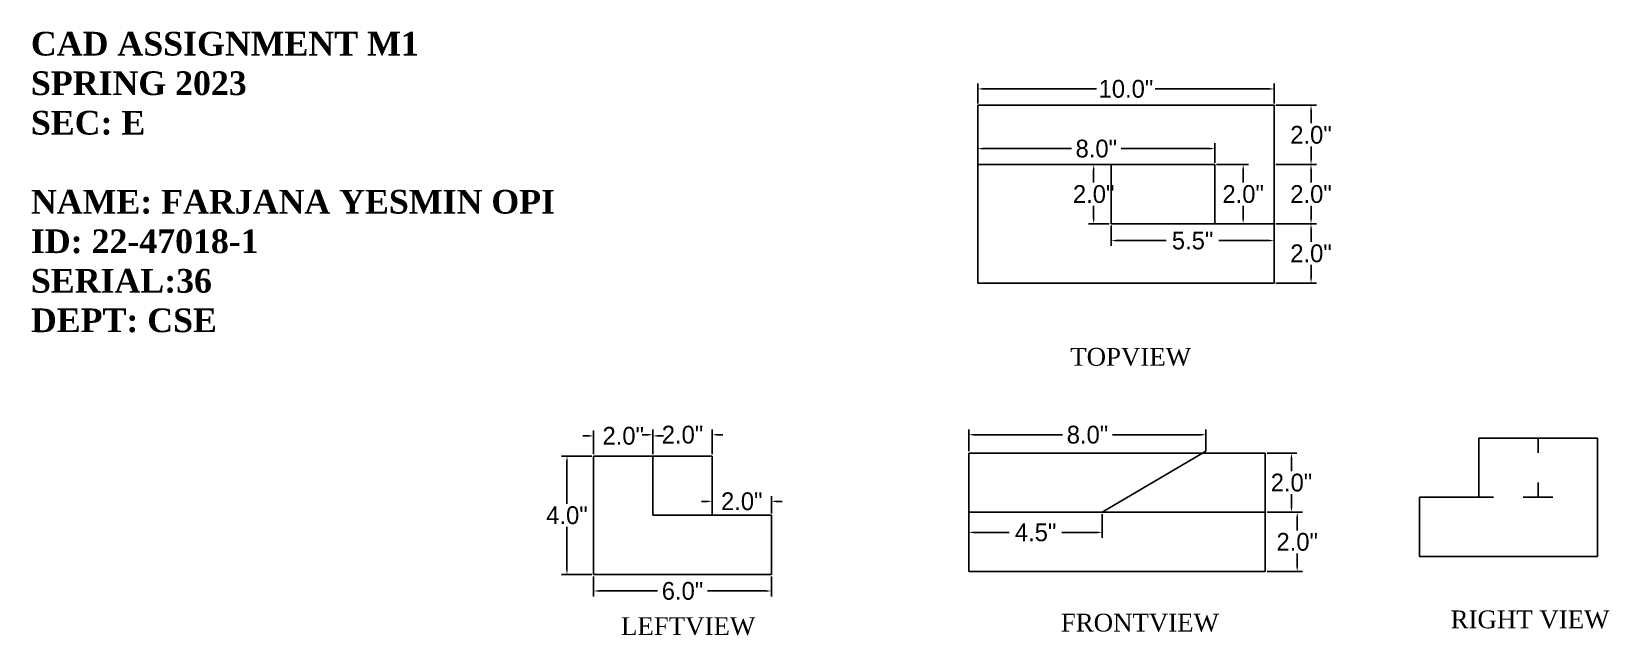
# Model space of a CAD drawing. Header units: inches. Extents: x -1.2 to 52.1, y 27.1 to 47.5.
import ezdxf

# ---------------------------------------------------------------- set-up
doc = ezdxf.new("R2010")
doc.units = ezdxf.units.IN
doc.header["$LTSCALE"] = 5
doc.header["$MEASUREMENT"] = 0
doc.dimstyles.get("Standard").update_dxf_attribs({"dimtxt": 0.6, "dimasz": 0.18, "dimexe": 0.18, "dimexo": 0.0625, "dimgap": 0.09, "dimtad": 0, "dimtih": 1, "dimtoh": 1, "dimdec": 1, "dimzin": 0, "dimdsep": 46, "dimlunit": 3, "dimtxsty": 'Standard', "dimcen": 0.09, "dimclrt": 5, "dimadec": 0, "dimazin": 0, "dimtfac": 1, "dimtdec": 1, "dimtofl": 0, "dimtmove": 0, "dimatfit": 3, "dimfxl": 1, "dimtolj": 1, "dimtzin": 0, "dimarcsym": 0})

# ---------------------------------------------------------------- blocks, each defined once
blk = doc.blocks.new('*D25')
at = {"color": 0, "lineweight": -2}
for p, q in [((30.755, 45.083), (30.755, 45.752)), ((30.935, 45.572), (34.765, 45.572)), ((40.575, 45.572), (36.745, 45.572)), ((40.755, 45.083), (40.755, 45.752))]:
    blk.add_line(p, q, dxfattribs=at)
at = {"color": 0}
for points in [[(30.935, 45.602), (30.935, 45.542), (30.755, 45.572)], [(40.575, 45.602), (40.575, 45.542), (40.755, 45.572)]]:
    blk.add_solid(points, dxfattribs=at)
at = {"layer": 'Defpoints', "color": 0}
for p in [(40.755, 45.572), (30.755, 45.021), (40.755, 45.021)]:
    blk.add_point(p, dxfattribs=at)
at = {"color": 5, "insert": (35.755, 45.572), "char_height": 0.6, "attachment_point": 5}
blk.add_mtext('\\A1;10.0"', dxfattribs=at)
blk = doc.blocks.new('*D26')
at = {"color": 0, "lineweight": -2}
for p, q in [((40.817, 45.021), (42.182, 45.021)), ((42.002, 44.841), (42.002, 44.411)), ((42.002, 43.201), (42.002, 43.631)), ((40.817, 43.021), (42.182, 43.021))]:
    blk.add_line(p, q, dxfattribs=at)
at = {"color": 0}
for points in [[(41.972, 44.841), (42.032, 44.841), (42.002, 45.021)], [(41.972, 43.201), (42.032, 43.201), (42.002, 43.021)]]:
    blk.add_solid(points, dxfattribs=at)
at = {"layer": 'Defpoints', "color": 0}
for p in [(40.755, 45.021), (42.002, 45.021), (40.755, 43.021)]:
    blk.add_point(p, dxfattribs=at)
at = {"color": 5, "insert": (42.002, 44.021), "char_height": 0.6, "attachment_point": 5}
blk.add_mtext('\\A1;2.0"', dxfattribs=at)
blk = doc.blocks.new('*D27')
at = {"color": 0, "lineweight": -2}
for p, q in [((40.817, 43.021), (42.182, 43.021)), ((42.002, 42.841), (42.002, 42.411)), ((42.002, 41.201), (42.002, 41.631)), ((40.817, 41.021), (42.182, 41.021))]:
    blk.add_line(p, q, dxfattribs=at)
at = {"color": 0}
for points in [[(41.972, 42.841), (42.032, 42.841), (42.002, 43.021)], [(41.972, 41.201), (42.032, 41.201), (42.002, 41.021)]]:
    blk.add_solid(points, dxfattribs=at)
at = {"layer": 'Defpoints', "color": 0}
for p in [(40.755, 43.021), (42.002, 43.021), (40.755, 41.021)]:
    blk.add_point(p, dxfattribs=at)
at = {"color": 5, "insert": (42.002, 42.021), "char_height": 0.6, "attachment_point": 5}
blk.add_mtext('\\A1;2.0"', dxfattribs=at)
blk = doc.blocks.new('*D28')
at = {"color": 0, "lineweight": -2}
for p, q in [((40.817, 41.021), (42.182, 41.021)), ((42.002, 40.841), (42.002, 40.411)), ((42.002, 39.201), (42.002, 39.631)), ((40.817, 39.021), (42.182, 39.021))]:
    blk.add_line(p, q, dxfattribs=at)
at = {"color": 0}
for points in [[(41.972, 40.841), (42.032, 40.841), (42.002, 41.021)], [(41.972, 39.201), (42.032, 39.201), (42.002, 39.021)]]:
    blk.add_solid(points, dxfattribs=at)
at = {"layer": 'Defpoints', "color": 0}
for p in [(40.755, 41.021), (42.002, 41.021), (40.755, 39.021)]:
    blk.add_point(p, dxfattribs=at)
at = {"color": 5, "insert": (42.002, 40.021), "char_height": 0.6, "attachment_point": 5}
blk.add_mtext('\\A1;2.0"', dxfattribs=at)
blk = doc.blocks.new('*D29')
at = {"color": 0, "lineweight": -2}
for p, q in [((38.817, 43.021), (39.892, 43.021)), ((39.712, 42.841), (39.712, 42.411)), ((39.712, 41.201), (39.712, 41.631)), ((38.817, 41.021), (39.892, 41.021))]:
    blk.add_line(p, q, dxfattribs=at)
at = {"color": 0}
for points in [[(39.682, 42.841), (39.742, 42.841), (39.712, 43.021)], [(39.682, 41.201), (39.742, 41.201), (39.712, 41.021)]]:
    blk.add_solid(points, dxfattribs=at)
at = {"layer": 'Defpoints', "color": 0}
for p in [(38.755, 43.021), (38.755, 41.021), (39.712, 41.021)]:
    blk.add_point(p, dxfattribs=at)
at = {"color": 5, "insert": (39.712, 42.021), "char_height": 0.6, "attachment_point": 5}
blk.add_mtext('\\A1;2.0"', dxfattribs=at)
blk = doc.blocks.new('*D30')
at = {"color": 0, "lineweight": -2}
for p, q in [((35.255, 40.958), (35.255, 40.274)), ((40.755, 40.958), (40.755, 40.274)), ((35.435, 40.454), (37.115, 40.454)), ((40.575, 40.454), (38.895, 40.454))]:
    blk.add_line(p, q, dxfattribs=at)
at = {"color": 0}
for points in [[(35.435, 40.484), (35.435, 40.424), (35.255, 40.454)], [(40.575, 40.484), (40.575, 40.424), (40.755, 40.454)]]:
    blk.add_solid(points, dxfattribs=at)
at = {"layer": 'Defpoints', "color": 0}
for p in [(35.255, 41.021), (40.755, 41.021), (40.755, 40.454)]:
    blk.add_point(p, dxfattribs=at)
at = {"color": 5, "insert": (38.005, 40.454), "char_height": 0.6, "attachment_point": 5}
blk.add_mtext('\\A1;5.5"', dxfattribs=at)
blk = doc.blocks.new('*D31')
at = {"color": 0, "lineweight": -2}
for p, q in [((35.192, 43.021), (34.486, 43.021)), ((34.666, 42.841), (34.666, 42.411)), ((34.666, 41.201), (34.666, 41.631)), ((35.192, 41.021), (34.486, 41.021))]:
    blk.add_line(p, q, dxfattribs=at)
at = {"color": 0}
for points in [[(34.636, 42.841), (34.696, 42.841), (34.666, 43.021)], [(34.636, 41.201), (34.696, 41.201), (34.666, 41.021)]]:
    blk.add_solid(points, dxfattribs=at)
at = {"layer": 'Defpoints', "color": 0}
for p in [(34.666, 43.021), (35.255, 43.021), (35.255, 41.021)]:
    blk.add_point(p, dxfattribs=at)
at = {"color": 5, "insert": (34.666, 42.021), "char_height": 0.6, "attachment_point": 5}
blk.add_mtext('\\A1;2.0"', dxfattribs=at)
blk = doc.blocks.new('*D32')
at = {"color": 0, "lineweight": -2}
for p, q in [((30.755, 43.083), (30.755, 43.736)), ((38.755, 43.083), (38.755, 43.736)), ((30.935, 43.556), (33.915, 43.556)), ((38.575, 43.556), (35.595, 43.556))]:
    blk.add_line(p, q, dxfattribs=at)
at = {"color": 0}
for points in [[(30.935, 43.586), (30.935, 43.526), (30.755, 43.556)], [(38.575, 43.586), (38.575, 43.526), (38.755, 43.556)]]:
    blk.add_solid(points, dxfattribs=at)
at = {"layer": 'Defpoints', "color": 0}
for p in [(38.755, 43.556), (30.755, 43.021), (38.755, 43.021)]:
    blk.add_point(p, dxfattribs=at)
at = {"color": 5, "insert": (34.755, 43.556), "char_height": 0.6, "attachment_point": 5}
blk.add_mtext('\\A1;8.0"', dxfattribs=at)
blk = doc.blocks.new('*D33')
at = {"color": 0, "lineweight": -2}
for p, q in [((17.609, 33.863), (17.429, 33.863)), ((17.789, 33.246), (17.789, 34.043)), ((19.789, 33.246), (19.789, 34.043)), ((19.969, 33.863), (20.149, 33.863))]:
    blk.add_line(p, q, dxfattribs=at)
at = {"color": 0}
for points in [[(17.609, 33.893), (17.609, 33.833), (17.789, 33.863)], [(19.969, 33.893), (19.969, 33.833), (19.789, 33.863)]]:
    blk.add_solid(points, dxfattribs=at)
at = {"layer": 'Defpoints', "color": 0}
for p in [(19.789, 33.863), (17.789, 33.184), (19.789, 33.184)]:
    blk.add_point(p, dxfattribs=at)
at = {"color": 5, "insert": (18.789, 33.863), "char_height": 0.6, "attachment_point": 5}
blk.add_mtext('\\A1;2.0"', dxfattribs=at)
blk = doc.blocks.new('*D34')
at = {"color": 0, "lineweight": -2}
for p, q in [((19.609, 33.902), (19.429, 33.902)), ((19.789, 33.246), (19.789, 34.082)), ((21.789, 33.246), (21.789, 34.082)), ((21.969, 33.902), (22.149, 33.902))]:
    blk.add_line(p, q, dxfattribs=at)
at = {"color": 0}
for points in [[(19.609, 33.932), (19.609, 33.872), (19.789, 33.902)], [(21.969, 33.932), (21.969, 33.872), (21.789, 33.902)]]:
    blk.add_solid(points, dxfattribs=at)
at = {"layer": 'Defpoints', "color": 0}
for p in [(21.789, 33.902), (19.789, 33.184), (21.789, 33.184)]:
    blk.add_point(p, dxfattribs=at)
at = {"color": 5, "insert": (20.789, 33.902), "char_height": 0.6, "attachment_point": 5}
blk.add_mtext('\\A1;2.0"', dxfattribs=at)
blk = doc.blocks.new('*D35')
at = {"color": 0, "lineweight": -2}
for p, q in [((21.609, 31.653), (21.429, 31.653)), ((21.789, 31.246), (21.789, 31.833)), ((23.789, 31.246), (23.789, 31.833)), ((23.969, 31.653), (24.149, 31.653))]:
    blk.add_line(p, q, dxfattribs=at)
at = {"color": 0}
for points in [[(21.609, 31.683), (21.609, 31.623), (21.789, 31.653)], [(23.969, 31.683), (23.969, 31.623), (23.789, 31.653)]]:
    blk.add_solid(points, dxfattribs=at)
at = {"layer": 'Defpoints', "color": 0}
for p in [(21.789, 31.653), (21.789, 31.184), (23.789, 31.184)]:
    blk.add_point(p, dxfattribs=at)
at = {"color": 5, "insert": (22.789, 31.653), "char_height": 0.6, "attachment_point": 5}
blk.add_mtext('\\A1;2.0"', dxfattribs=at)
blk = doc.blocks.new('*D36')
at = {"color": 0, "lineweight": -2}
for p, q in [((17.727, 33.184), (16.71, 33.184)), ((16.89, 33.004), (16.89, 31.574)), ((16.89, 29.364), (16.89, 30.794)), ((17.727, 29.184), (16.71, 29.184))]:
    blk.add_line(p, q, dxfattribs=at)
at = {"color": 0}
for points in [[(16.86, 33.004), (16.92, 33.004), (16.89, 33.184)], [(16.86, 29.364), (16.92, 29.364), (16.89, 29.184)]]:
    blk.add_solid(points, dxfattribs=at)
at = {"layer": 'Defpoints', "color": 0}
for p in [(17.789, 33.184), (16.89, 29.184), (17.789, 29.184)]:
    blk.add_point(p, dxfattribs=at)
at = {"color": 5, "insert": (16.89, 31.184), "char_height": 0.6, "attachment_point": 5}
blk.add_mtext('\\A1;4.0"', dxfattribs=at)
blk = doc.blocks.new('*D37')
at = {"color": 0, "lineweight": -2}
for p, q in [((17.789, 29.121), (17.789, 28.449)), ((23.789, 29.121), (23.789, 28.449)), ((17.969, 28.629), (19.949, 28.629)), ((23.609, 28.629), (21.629, 28.629))]:
    blk.add_line(p, q, dxfattribs=at)
at = {"color": 0}
for points in [[(17.969, 28.659), (17.969, 28.599), (17.789, 28.629)], [(23.609, 28.659), (23.609, 28.599), (23.789, 28.629)]]:
    blk.add_solid(points, dxfattribs=at)
at = {"layer": 'Defpoints', "color": 0}
for p in [(17.789, 29.184), (23.789, 29.184), (17.789, 28.629)]:
    blk.add_point(p, dxfattribs=at)
at = {"color": 5, "insert": (20.789, 28.629), "char_height": 0.6, "attachment_point": 5}
blk.add_mtext('\\A1;6.0"', dxfattribs=at)
blk = doc.blocks.new('*D38')
at = {"color": 0, "lineweight": -2}
for p, q in [((30.457, 33.347), (30.457, 34.082)), ((30.637, 33.902), (33.617, 33.902)), ((38.277, 33.902), (35.297, 33.902)), ((38.457, 33.347), (38.457, 34.082))]:
    blk.add_line(p, q, dxfattribs=at)
at = {"color": 0}
for points in [[(30.637, 33.932), (30.637, 33.872), (30.457, 33.902)], [(38.277, 33.932), (38.277, 33.872), (38.457, 33.902)]]:
    blk.add_solid(points, dxfattribs=at)
at = {"layer": 'Defpoints', "color": 0}
for p in [(30.457, 33.902), (30.457, 33.285), (38.457, 33.285)]:
    blk.add_point(p, dxfattribs=at)
at = {"color": 5, "insert": (34.457, 33.902), "char_height": 0.6, "attachment_point": 5}
blk.add_mtext('\\A1;8.0"', dxfattribs=at)
blk = doc.blocks.new('*D39')
at = {"color": 0, "lineweight": -2}
for p, q in [((30.457, 31.222), (30.457, 30.426)), ((34.957, 31.222), (34.957, 30.426)), ((30.637, 30.606), (31.817, 30.606)), ((34.777, 30.606), (33.597, 30.606))]:
    blk.add_line(p, q, dxfattribs=at)
at = {"color": 0}
for points in [[(30.637, 30.636), (30.637, 30.576), (30.457, 30.606)], [(34.777, 30.636), (34.777, 30.576), (34.957, 30.606)]]:
    blk.add_solid(points, dxfattribs=at)
at = {"layer": 'Defpoints', "color": 0}
for p in [(30.457, 31.285), (34.957, 31.285), (34.957, 30.606)]:
    blk.add_point(p, dxfattribs=at)
at = {"color": 5, "insert": (32.707, 30.606), "char_height": 0.6, "attachment_point": 5}
blk.add_mtext('\\A1;4.5"', dxfattribs=at)
blk = doc.blocks.new('*D40')
at = {"color": 0, "lineweight": -2}
for p, q in [((40.52, 33.285), (41.522, 33.285)), ((41.342, 33.105), (41.342, 32.675)), ((41.342, 31.465), (41.342, 31.895)), ((40.52, 31.285), (41.522, 31.285))]:
    blk.add_line(p, q, dxfattribs=at)
at = {"color": 0}
for points in [[(41.312, 33.105), (41.372, 33.105), (41.342, 33.285)], [(41.312, 31.465), (41.372, 31.465), (41.342, 31.285)]]:
    blk.add_solid(points, dxfattribs=at)
at = {"layer": 'Defpoints', "color": 0}
for p in [(40.457, 33.285), (41.342, 33.285), (40.457, 31.285)]:
    blk.add_point(p, dxfattribs=at)
at = {"color": 5, "insert": (41.342, 32.285), "char_height": 0.6, "attachment_point": 5}
blk.add_mtext('\\A1;2.0"', dxfattribs=at)
blk = doc.blocks.new('*D41')
at = {"color": 0, "lineweight": -2}
for p, q in [((40.52, 31.285), (41.716, 31.285)), ((41.536, 31.105), (41.536, 30.675)), ((41.536, 29.465), (41.536, 29.895)), ((40.52, 29.285), (41.716, 29.285))]:
    blk.add_line(p, q, dxfattribs=at)
at = {"color": 0}
for points in [[(41.506, 31.105), (41.566, 31.105), (41.536, 31.285)], [(41.506, 29.465), (41.566, 29.465), (41.536, 29.285)]]:
    blk.add_solid(points, dxfattribs=at)
at = {"layer": 'Defpoints', "color": 0}
for p in [(40.457, 31.285), (41.536, 31.285), (40.457, 29.285)]:
    blk.add_point(p, dxfattribs=at)
at = {"color": 5, "insert": (41.536, 30.285), "char_height": 0.6, "attachment_point": 5}
blk.add_mtext('\\A1;2.0"', dxfattribs=at)

msp = doc.modelspace()

# ---------------------------------------------------------------- linework, layer by layer
for p, q in [((40.755, 45.021), (30.755, 45.021)), ((30.755, 45.021), (30.755, 43.021)), ((40.755, 43.021), (40.755, 45.021)), ((30.755, 43.021), (30.755, 39.021)), ((30.755, 43.021), (38.755, 43.021)), ((38.755, 43.021), (30.755, 43.021)), ((35.255, 41.021), (35.255, 43.021)), ((38.755, 43.021), (38.755, 41.021)), ((40.755, 41.021), (40.755, 43.021)), ((40.755, 41.021), (35.255, 41.021)), ((40.755, 39.021), (40.755, 41.021)), ((40.755, 41.021), (40.755, 41.021)), ((30.755, 39.021), (40.755, 39.021)), ((47.666, 31.79), (47.666, 33.79)), ((47.666, 33.79), (49.666, 33.79)), ((49.666, 33.79), (51.666, 33.79)), ((49.666, 33.79), (49.666, 33.79)), ((49.666, 33.79), (49.666, 33.29)), ((51.666, 33.79), (51.666, 29.79)), ((17.789, 29.184), (17.789, 33.184)), ((17.789, 33.184), (19.789, 33.184)), ((19.789, 33.184), (21.789, 33.184)), ((19.789, 31.184), (19.789, 33.184)), ((21.789, 33.184), (21.789, 31.184)), ((30.457, 31.285), (30.457, 33.285)), ((30.457, 33.285), (38.457, 33.285)), ((34.957, 31.285), (38.457, 33.347)), ((38.457, 33.285), (40.457, 33.285)), ((40.457, 33.285), (40.457, 31.285)), ((49.666, 31.79), (49.666, 32.29)), ((45.666, 29.79), (45.666, 31.79)), ((45.666, 31.79), (47.666, 31.79)), ((47.666, 31.79), (48.166, 31.79)), ((49.666, 31.79), (49.166, 31.79)), ((49.666, 31.79), (49.666, 31.79)), ((49.666, 31.79), (50.166, 31.79)), ((21.789, 31.184), (19.789, 31.184)), ((21.789, 31.184), (23.789, 31.184)), ((23.789, 31.184), (23.789, 29.184)), ((30.457, 29.285), (30.457, 31.285)), ((30.457, 31.285), (34.957, 31.285)), ((34.957, 31.285), (40.457, 31.285)), ((40.457, 31.285), (40.457, 29.285)), ((51.666, 29.79), (45.666, 29.79)), ((23.789, 29.184), (17.789, 29.184)), ((40.457, 29.285), (30.457, 29.285))]:
    msp.add_line(p, q)

# ---------------------------------------------------------------- texts
at = {"attachment_point": 1}
for s, insert, char_height in [('{\\fTimes New Roman|b1|i0|c0|p18;\\C240;CAD ASSIGNMENT M1\\PSPRING 2023\\PSEC: E\\P\\PNAME: FARJANA YESMIN OPI\\PID: 22-47018-1\\PSERIAL:36\\PDEPT: CSE}', (-1.203, 47.499), 0.8), ('{\\fTimes New Roman|b0|i0|c0|p18;RIGHT VIEW}', (46.715, 27.971), 0.6)]:
    msp.add_mtext(s, dxfattribs=dict(at, insert=insert, char_height=char_height))
at = {"char_height": 0.6, "attachment_point": 1}
for s, insert, width in [('{\\fTimes New Roman|b0|i0|c0|p18;TOPVIEW}', (33.876, 36.832), 2.91381), ('{\\fTimes New Roman|b0|i0|c0|p18;LEFTVIEW}', (18.715, 27.743), 0.09106), ('{\\fTimes New Roman|b0|i0|c0|p18;FRONTVIEW}', (33.558, 27.861), 0.09106)]:
    msp.add_mtext(s, dxfattribs=dict(at, insert=insert, width=width))

# ---------------------------------------------------------------- dimensions: what is measured, and where the dimension line sits
for base, p1, p2, picture, middle in [((40.755, 45.572), (30.755, 45.021), (40.755, 45.021), '*D25', (35.755, 45.572)), ((38.755, 43.556), (30.755, 43.021), (38.755, 43.021), '*D32', (34.755, 43.556)), ((40.755, 40.454), (35.255, 41.021), (40.755, 41.021), '*D30', (38.005, 40.454)), ((19.789, 33.863), (17.789, 33.184), (19.789, 33.184), '*D33', (18.789, 33.863)), ((21.789, 33.902), (19.789, 33.184), (21.789, 33.184), '*D34', (20.789, 33.902)), ((30.457, 33.902), (38.457, 33.285), (30.457, 33.285), '*D38', (34.457, 33.902)), ((21.789, 31.653), (23.789, 31.184), (21.789, 31.184), '*D35', (22.789, 31.653)), ((34.957, 30.606), (30.457, 31.285), (34.957, 31.285), '*D39', (32.707, 30.606)), ((17.789, 28.629), (23.789, 29.184), (17.789, 29.184), '*D37', (20.789, 28.629))]:
    dim = msp.add_linear_dim(base=base, p1=p1, p2=p2, dimstyle='Standard')
    dim.commit()
    dim.dimension.update_dxf_attribs({"geometry": picture, "text_midpoint": middle})
for base, p1, p2, picture, middle in [((42.002, 45.021), (40.755, 43.021), (40.755, 45.021), '*D26', (42.002, 44.021)), ((34.666, 43.021), (35.255, 41.021), (35.255, 43.021), '*D31', (34.666, 42.021)), ((39.712, 41.021), (38.755, 43.021), (38.755, 41.021), '*D29', (39.712, 42.021)), ((42.002, 43.021), (40.755, 41.021), (40.755, 43.021), '*D27', (42.002, 42.021)), ((42.002, 41.021), (40.755, 39.021), (40.755, 41.021), '*D28', (42.002, 40.021)), ((16.89, 29.184), (17.789, 33.184), (17.789, 29.184), '*D36', (16.89, 31.184)), ((41.342, 33.285), (40.457, 31.285), (40.457, 33.285), '*D40', (41.342, 32.285)), ((41.536, 31.285), (40.457, 29.285), (40.457, 31.285), '*D41', (41.536, 30.285))]:
    dim = msp.add_linear_dim(base=base, p1=p1, p2=p2, angle=90, dimstyle='Standard')
    dim.commit()
    dim.dimension.update_dxf_attribs({"geometry": picture, "text_midpoint": middle})

doc.saveas('drawing.dxf')
